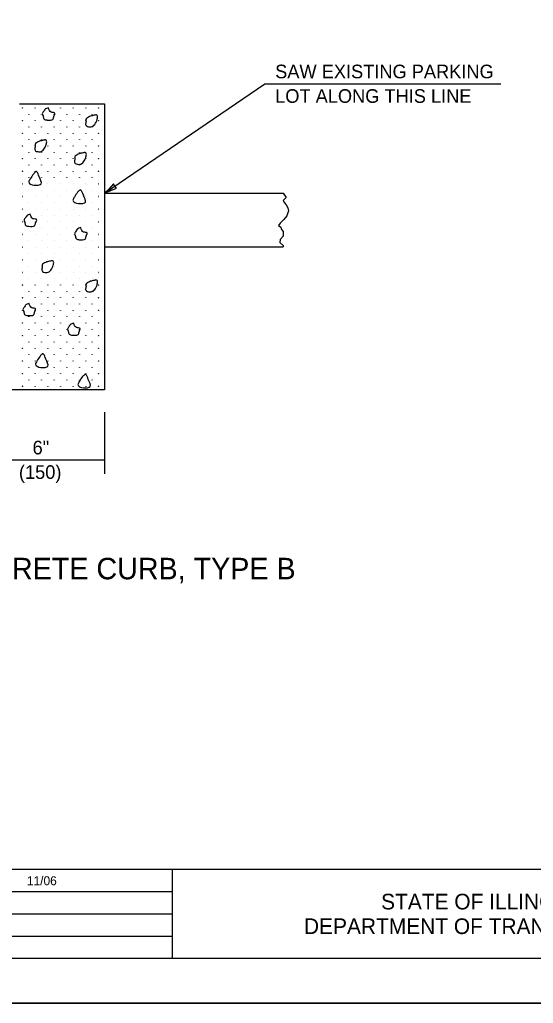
# Model space of a CAD drawing. Extents: x 0 to 2.83, y 0 to 1.83.
# Drawn here: x 1.039 to 1.518, y 0 to 0.917 of the extents above; entities that cross this region are included whole.
import ezdxf

# ---------------------------------------------------------------- set-up
doc = ezdxf.new("R2010")
doc.units = 0
for name, color, linetype in [('RD_Pr_Roadway_Dimensions', 7, 'Continuous'), ('RD_Pr_Roadway_Items', 7, 'Continuous'), ('RD_Pr_Roadway_Notes', 7, 'Continuous'), ('SH_General_Details', 7, 'Continuous'), ('SH_Printer_Plotting_Border', 7, 'Continuous')]:
    doc.layers.add(name, color=color, linetype=linetype)

msp = doc.modelspace()

# ---------------------------------------------------------------- linework, layer by layer
at = {"layer": 'RD_Pr_Roadway_Dimensions'}
for p, q in [((1.11814, 0.55085), (1.11814, 0.49328)), ((0.99313, 0.5065), (1.11814, 0.5065))]:
    msp.add_line(p, q, dxfattribs=at)
at = {"layer": 'RD_Pr_Roadway_Items'}
for p, q in [((1.03898, 0.83838), (1.11814, 0.83838)), ((1.11814, 0.83838), (1.11814, 0.57171)), ((1.11814, 0.75505), (1.28483, 0.75505)), ((1.11814, 0.70504), (1.28483, 0.70504)), ((1.11814, 0.57171), (0.99313, 0.57171))]:
    msp.add_line(p, q, dxfattribs=at)
msp.add_lwpolyline([(1.28483, 0.75505), (1.28755, 0.7508), (1.2848, 0.74805), (1.2859, 0.74585), (1.28755, 0.74417), (1.2892, 0.74142), (1.28975, 0.73867), (1.2881, 0.73372), (1.28535, 0.73042), (1.28205, 0.72712), (1.2804, 0.72492), (1.2826, 0.72327), (1.28315, 0.72107), (1.2848, 0.71942), (1.2848, 0.71499), (1.28205, 0.71169), (1.2815, 0.70894), (1.2848, 0.70619), (1.28483, 0.70504)], dxfattribs=at)
for centre in [(1.04172, 0.83433), (1.0535, 0.83433), (1.06529, 0.83433), (1.07708, 0.83433), (1.08886, 0.83433), (1.10065, 0.83433), (1.11243, 0.83433), (1.04761, 0.82844), (1.0594, 0.82844), (1.07118, 0.82844), (1.08297, 0.82844), (1.09475, 0.82844), (1.10654, 0.82844), (1.04172, 0.82255), (1.04761, 0.81666), (1.0535, 0.82255), (1.0594, 0.81666), (1.06529, 0.82255), (1.07118, 0.81666), (1.07708, 0.82255), (1.08297, 0.81666), (1.08886, 0.82255), (1.09475, 0.81666), (1.10065, 0.82255), (1.10654, 0.81666), (1.11243, 0.82255), (1.04172, 0.81076), (1.0535, 0.81076), (1.06529, 0.81076), (1.07708, 0.81076), (1.08886, 0.81076), (1.10065, 0.81076), (1.11243, 0.81076), (1.04172, 0.79898), (1.04761, 0.80487), (1.0535, 0.79898), (1.0594, 0.80487), (1.06529, 0.79898), (1.07118, 0.80487), (1.07708, 0.79898), (1.08297, 0.80487), (1.08886, 0.79898), (1.09475, 0.80487), (1.10065, 0.79898), (1.10654, 0.80487), (1.11243, 0.79898), (1.04761, 0.79308), (1.0594, 0.79308), (1.07118, 0.79308), (1.08297, 0.79308), (1.09475, 0.79308), (1.10654, 0.79308), (1.04172, 0.78719), (1.04761, 0.7813), (1.0535, 0.78719), (1.0594, 0.7813), (1.06529, 0.78719), (1.07118, 0.7813), (1.07708, 0.78719), (1.08297, 0.7813), (1.08886, 0.78719), (1.09475, 0.7813), (1.10065, 0.78719), (1.10654, 0.7813), (1.11243, 0.78719), (1.04172, 0.7754), (1.0535, 0.7754), (1.06529, 0.7754), (1.07708, 0.7754), (1.08886, 0.7754), (1.10065, 0.7754), (1.11243, 0.7754), (1.04172, 0.76362), (1.04761, 0.76951), (1.0535, 0.76362), (1.0594, 0.76951), (1.06529, 0.76362), (1.07118, 0.76951), (1.07708, 0.76362), (1.08297, 0.76951), (1.08886, 0.76362), (1.09475, 0.76951), (1.10065, 0.76362), (1.10654, 0.76951), (1.11243, 0.76362), (1.04172, 0.75183), (1.04761, 0.75772), (1.0535, 0.75183), (1.0594, 0.75772), (1.06529, 0.75183), (1.07118, 0.75772), (1.07708, 0.75183), (1.08297, 0.75772), (1.08886, 0.75183), (1.09475, 0.75772), (1.10065, 0.75183), (1.10654, 0.75772), (1.11243, 0.75183), (1.04761, 0.74594), (1.0594, 0.74594), (1.07118, 0.74594), (1.08297, 0.74594), (1.09475, 0.74594), (1.10654, 0.74594), (1.04172, 0.74005), (1.04761, 0.73415), (1.0535, 0.74005), (1.0594, 0.73415), (1.06529, 0.74005), (1.07118, 0.73415), (1.07708, 0.74005), (1.08297, 0.73415), (1.08886, 0.74005), (1.09475, 0.73415), (1.10065, 0.74005), (1.10654, 0.73415), (1.11243, 0.74005), (1.04172, 0.72826), (1.0535, 0.72826), (1.06529, 0.72826), (1.07708, 0.72826), (1.08886, 0.72826), (1.10065, 0.72826), (1.11243, 0.72826), (1.04172, 0.71647), (1.04761, 0.72237), (1.0535, 0.71647), (1.0594, 0.72237), (1.06529, 0.71647), (1.07118, 0.72237), (1.07708, 0.71647), (1.08297, 0.72237), (1.08886, 0.71647), (1.09475, 0.72237), (1.10065, 0.71647), (1.10654, 0.72237), (1.11243, 0.71647), (1.04761, 0.71058), (1.0594, 0.71058), (1.07118, 0.71058), (1.08297, 0.71058), (1.09475, 0.71058), (1.10654, 0.71058), (1.04172, 0.70469), (1.04761, 0.69879), (1.0535, 0.70469), (1.0594, 0.69879), (1.06529, 0.70469), (1.07118, 0.69879), (1.07708, 0.70469), (1.08297, 0.69879), (1.08886, 0.70469), (1.09475, 0.69879), (1.10065, 0.70469), (1.10654, 0.69879), (1.11243, 0.70469), (1.04172, 0.6929), (1.0535, 0.6929), (1.06529, 0.6929), (1.07708, 0.6929), (1.08886, 0.6929), (1.10065, 0.6929), (1.11243, 0.6929), (1.04172, 0.68112), (1.04761, 0.68701), (1.0535, 0.68112), (1.0594, 0.68701), (1.06529, 0.68112), (1.07118, 0.68701), (1.07708, 0.68112), (1.08297, 0.68701), (1.08886, 0.68112), (1.09475, 0.68701), (1.10065, 0.68112), (1.10654, 0.68701), (1.11243, 0.68112), (1.04172, 0.66933), (1.04761, 0.67522), (1.0535, 0.66933), (1.0594, 0.67522), (1.06529, 0.66933), (1.07118, 0.67522), (1.07708, 0.66933), (1.08297, 0.67522), (1.08886, 0.66933), (1.09475, 0.67522), (1.10065, 0.66933), (1.10654, 0.67522), (1.11243, 0.66933), (1.04761, 0.66344), (1.0594, 0.66344), (1.07118, 0.66344), (1.08297, 0.66344), (1.09475, 0.66344), (1.10654, 0.66344), (1.04172, 0.65754), (1.04761, 0.65165), (1.0535, 0.65754), (1.0594, 0.65165), (1.06529, 0.65754), (1.07118, 0.65165), (1.07708, 0.65754), (1.08297, 0.65165), (1.08886, 0.65754), (1.09475, 0.65165), (1.10065, 0.65754), (1.10654, 0.65165), (1.11243, 0.65754), (1.04172, 0.64576), (1.0535, 0.64576), (1.06529, 0.64576), (1.07708, 0.64576), (1.08886, 0.64576), (1.10065, 0.64576), (1.11243, 0.64576), (1.04172, 0.63397), (1.04761, 0.63986), (1.0535, 0.63397), (1.0594, 0.63986), (1.06529, 0.63397), (1.07118, 0.63986), (1.07708, 0.63397), (1.08297, 0.63986), (1.08886, 0.63397), (1.09475, 0.63986), (1.10065, 0.63397), (1.10654, 0.63986), (1.11243, 0.63397), (1.04761, 0.62808), (1.0594, 0.62808), (1.07118, 0.62808), (1.08297, 0.62808), (1.09475, 0.62808), (1.10654, 0.62808), (1.04172, 0.62219), (1.04761, 0.61629), (1.0535, 0.62219), (1.0594, 0.61629), (1.06529, 0.62219), (1.07118, 0.61629), (1.07708, 0.62219), (1.08297, 0.61629), (1.08886, 0.62219), (1.09475, 0.61629), (1.10065, 0.62219), (1.10654, 0.61629), (1.11243, 0.62219), (1.04172, 0.6104), (1.0535, 0.6104), (1.06529, 0.6104), (1.07708, 0.6104), (1.08886, 0.6104), (1.10065, 0.6104), (1.11243, 0.6104), (1.04172, 0.59861), (1.04761, 0.60451), (1.0535, 0.59861), (1.0594, 0.60451), (1.06529, 0.59861), (1.07118, 0.60451), (1.07708, 0.59861), (1.08297, 0.60451), (1.08886, 0.59861), (1.09475, 0.60451), (1.10065, 0.59861), (1.10654, 0.60451), (1.11243, 0.59861), (1.04172, 0.58683), (1.04761, 0.59272), (1.0535, 0.58683), (1.0594, 0.59272), (1.06529, 0.58683), (1.07118, 0.59272), (1.07708, 0.58683), (1.08297, 0.59272), (1.08886, 0.58683), (1.09475, 0.59272), (1.10065, 0.58683), (1.10654, 0.59272), (1.11243, 0.58683), (1.04761, 0.58093), (1.0594, 0.58093), (1.07118, 0.58093), (1.08297, 0.58093), (1.09475, 0.58093), (1.10654, 0.58093), (1.04172, 0.57504), (1.0535, 0.57504), (1.06529, 0.57504), (1.07708, 0.57504), (1.08886, 0.57504), (1.10065, 0.57504), (1.11243, 0.57504)]:
    msp.add_circle(centre, 0.0000833, dxfattribs=at)
for points in [[(1.06596, 0.83453), (1.06254, 0.8329), (1.06151, 0.83133), (1.06009, 0.82883), (1.06076, 0.82703), (1.06151, 0.8242), (1.06464, 0.82325), (1.06759, 0.82315), (1.06996, 0.82375), (1.07089, 0.82638), (1.07184, 0.8295), (1.06834, 0.83038), (1.06596, 0.83438)], [(1.10954, 0.82768), (1.10584, 0.82693), (1.10416, 0.82633), (1.10204, 0.82513), (1.10084, 0.8237), (1.10091, 0.8218), (1.10054, 0.81895), (1.10129, 0.8177), (1.10329, 0.81695), (1.10559, 0.81688), (1.10746, 0.81755), (1.10899, 0.81913), (1.11034, 0.82113), (1.11124, 0.82358), (1.11154, 0.82513), (1.11154, 0.82683), (1.11049, 0.82788), (1.10966, 0.8278)], [(1.06209, 0.80442), (1.05839, 0.80367), (1.05671, 0.8031), (1.05458, 0.8019), (1.05338, 0.80047), (1.05346, 0.79855), (1.05308, 0.79572), (1.05383, 0.79447), (1.05583, 0.79372), (1.05814, 0.79365), (1.06001, 0.7943), (1.06156, 0.7959), (1.06289, 0.7979), (1.06381, 0.80035), (1.06409, 0.8019), (1.06409, 0.8036), (1.06306, 0.80465), (1.06221, 0.80455)], [(1.09906, 0.79265), (1.09536, 0.7919), (1.09369, 0.79132), (1.09156, 0.79012), (1.09036, 0.7887), (1.09044, 0.78677), (1.09006, 0.78395), (1.09081, 0.7827), (1.09281, 0.78195), (1.09511, 0.78187), (1.09699, 0.78252), (1.09854, 0.78412), (1.09986, 0.78612), (1.10079, 0.78857), (1.10106, 0.79012), (1.10106, 0.79182), (1.10004, 0.79287), (1.09919, 0.79277)], [(1.05421, 0.77517), (1.05176, 0.77282), (1.04881, 0.76825), (1.04746, 0.76542), (1.05906, 0.7637), (1.05719, 0.77017), (1.05458, 0.77507), (1.05413, 0.7753)], [(1.09544, 0.75815), (1.09299, 0.75582), (1.09004, 0.75122), (1.08869, 0.7484), (1.10029, 0.7467), (1.09841, 0.75315), (1.09581, 0.75807), (1.09536, 0.75827)], [(1.04893, 0.73539), (1.04553, 0.73377), (1.04448, 0.73217), (1.04306, 0.72967), (1.04373, 0.72789), (1.04448, 0.72504), (1.04761, 0.72409), (1.05056, 0.72402), (1.05293, 0.72459), (1.05386, 0.72722), (1.05481, 0.73034), (1.05131, 0.73122), (1.04893, 0.73522)], [(1.09606, 0.72294), (1.09264, 0.72132), (1.09161, 0.71974), (1.09019, 0.71724), (1.09086, 0.71544), (1.09161, 0.71262), (1.09474, 0.71164), (1.09769, 0.71157), (1.10006, 0.71214), (1.10099, 0.71477), (1.10194, 0.71789), (1.09844, 0.71877), (1.09606, 0.72277)], [(1.06864, 0.69187), (1.06494, 0.69112), (1.06326, 0.69052), (1.06114, 0.68932), (1.05994, 0.68789), (1.06001, 0.68599), (1.05964, 0.68314), (1.06039, 0.68189), (1.06239, 0.68114), (1.06469, 0.68107), (1.06656, 0.68174), (1.06809, 0.68332), (1.06944, 0.68532), (1.07034, 0.68777), (1.07064, 0.68932), (1.07064, 0.69102), (1.06959, 0.69207), (1.06876, 0.69199)], [(1.10954, 0.67386), (1.10584, 0.67311), (1.10416, 0.67251), (1.10204, 0.67131), (1.10084, 0.66989), (1.10091, 0.66799), (1.10054, 0.66514), (1.10129, 0.66389), (1.10329, 0.66314), (1.10559, 0.66306), (1.10746, 0.66374), (1.10899, 0.66531), (1.11034, 0.66731), (1.11124, 0.66976), (1.11154, 0.67131), (1.11154, 0.67301), (1.11049, 0.67406), (1.10966, 0.67399)], [(1.04796, 0.65226), (1.04453, 0.65064), (1.04351, 0.64904), (1.04208, 0.64654), (1.04276, 0.64476), (1.04351, 0.64191), (1.04663, 0.64096), (1.04958, 0.64089), (1.05196, 0.64146), (1.05288, 0.64409), (1.05383, 0.64721), (1.05033, 0.64809), (1.04796, 0.65209)], [(1.08951, 0.63394), (1.08611, 0.63231), (1.08506, 0.63074), (1.08364, 0.62824), (1.08431, 0.62644), (1.08506, 0.62361), (1.08819, 0.62264), (1.09114, 0.62256), (1.09351, 0.62314), (1.09444, 0.62576), (1.09539, 0.62889), (1.09189, 0.62976), (1.08951, 0.63376)], [(1.06044, 0.60533), (1.05796, 0.60298), (1.05501, 0.59841), (1.05368, 0.59558), (1.06526, 0.59386), (1.06339, 0.60033), (1.06081, 0.60523), (1.06034, 0.60546)], [(1.10004, 0.58636), (1.09756, 0.58401), (1.09461, 0.57943), (1.09329, 0.57661), (1.10486, 0.57488), (1.10299, 0.58136), (1.10041, 0.58626), (1.09994, 0.58648)]]:
    msp.add_spline(points, degree=3, dxfattribs=at)
at = {"layer": 'RD_Pr_Roadway_Notes'}
for p, q in [((1.11814, 0.75505), (1.26765, 0.85695)), ((1.26765, 0.85695), (1.48768, 0.85695))]:
    msp.add_line(p, q, dxfattribs=at)
msp.add_lwpolyline([(1.12915, 0.7596), (1.12778, 0.76162), (1.12641, 0.76363), (1.12239, 0.75916), (1.11814, 0.75505), (1.12392, 0.75761)], close=True, dxfattribs=at)
at = {"layer": 'SH_General_Details'}
for p, q in [((0.16667, 0.125), (2.79167, 0.125)), ((1.18119, 0.125), (1.18119, 0.04167)), ((0.41452, 0.10417), (1.18119, 0.10417)), ((0.41452, 0.08333), (1.18119, 0.08333)), ((0.41452, 0.0625), (1.18119, 0.0625)), ((2.83333, 0), (0, 0))]:
    msp.add_line(p, q, dxfattribs=at)
msp.add_lwpolyline([(0.16667, 1.79167), (2.79167, 1.79167), (2.79167, 0.04167), (0.16667, 0.04167)], close=True, dxfattribs=at)
at = {"layer": 'SH_Printer_Plotting_Border'}
msp.add_lwpolyline([(0, 0), (2.83333, 0), (2.83333, 1.83333), (0, 1.83333)], close=True, dxfattribs=at)

# ---------------------------------------------------------------- texts
at = {"layer": 'RD_Pr_Roadway_Dimensions'}
for s, p in [('6"', (1.05103, 0.51158)), ('(150)', (1.03831, 0.48872))]:
    msp.add_text(s, height=0.0127, dxfattribs=at).set_placement(p)
at = {"layer": 'RD_Pr_Roadway_Notes'}
for s, height, p in [('SAW EXISTING PARKING', 0.0127, (1.27727, 0.86203)), ('LOT ALONG THIS LINE', 0.0127, (1.27727, 0.83917)), ('SECTION THROUGH CONCRETE CURB, TYPE B', 0.02, (0.68414, 0.39516))]:
    msp.add_text(s, height=height, dxfattribs=at).set_placement(p)
at = {"layer": 'SH_General_Details'}
for s, height, p in [('11/06', 0.008333, (1.04573, 0.11006)), ('STATE OF ILLINOIS', 0.0145835, (1.37608, 0.0875)), ('DEPARTMENT OF TRANSPORTATION', 0.0145835, (1.30416, 0.06458))]:
    msp.add_text(s, height=height, dxfattribs=at).set_placement(p)

doc.saveas('drawing.dxf')
